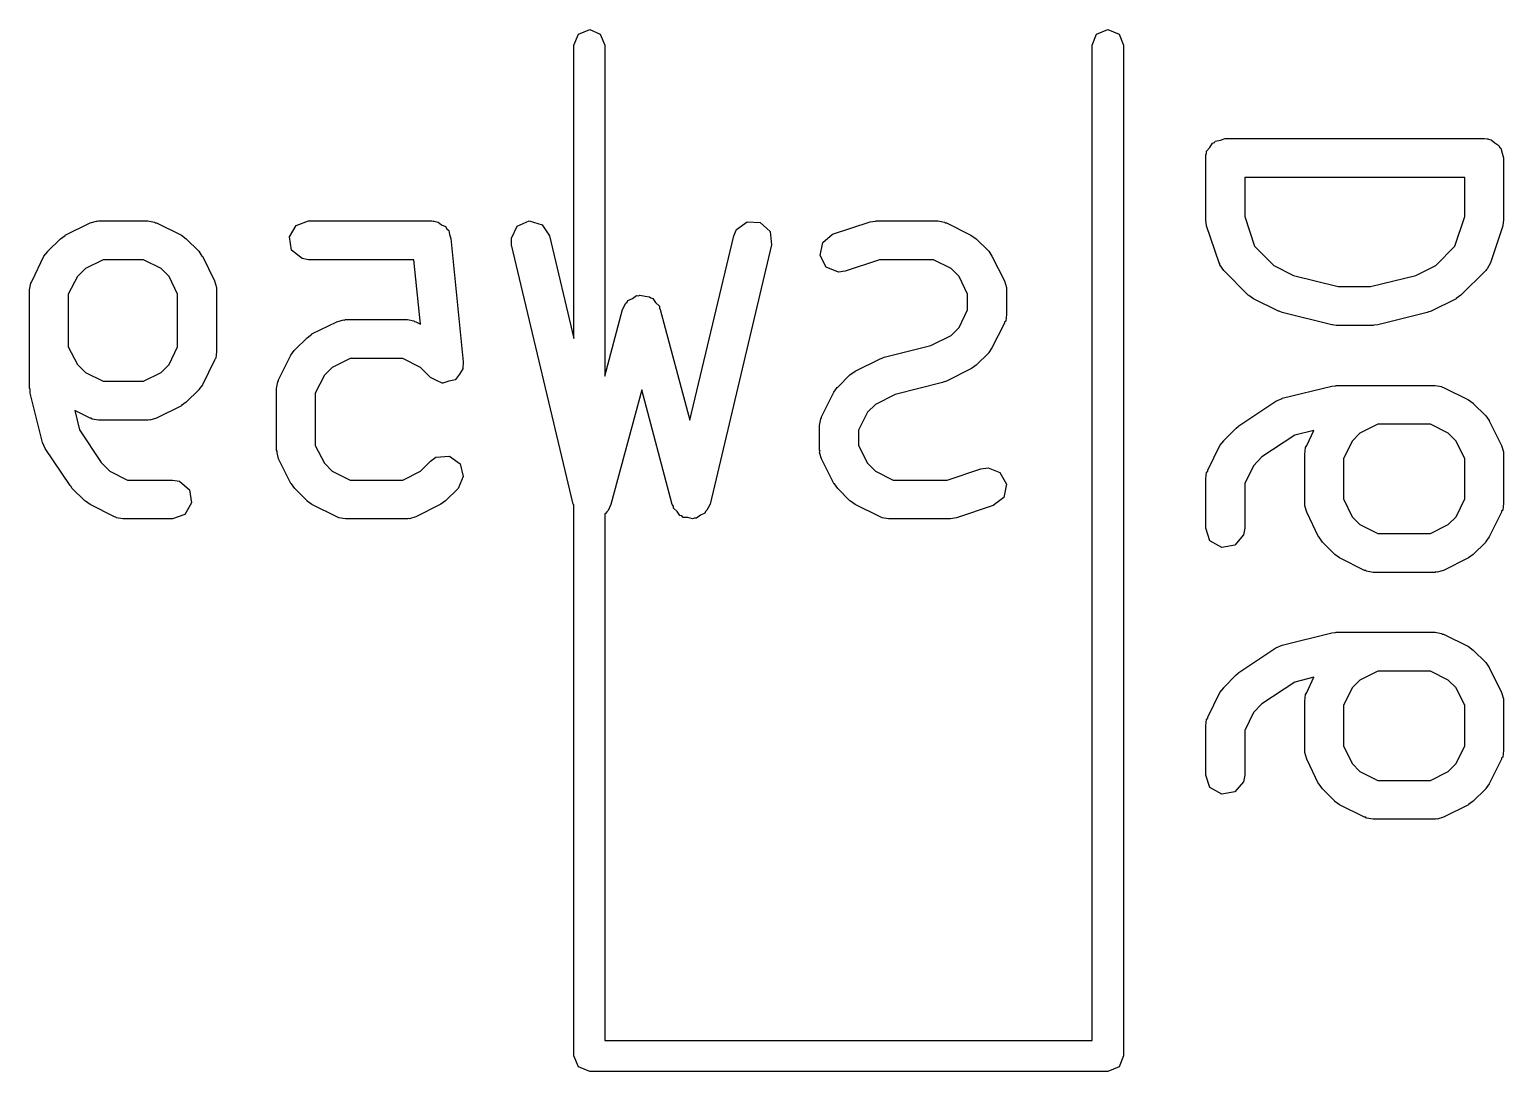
# Model space of a CAD drawing. Extents: x 0.6 to 14.8, y -4.9 to -0.7.
# Drawn here: x 13.9342 to 14.1581, y -3.5996 to -3.4413 of the extents above; entities that cross this region are included whole.
import ezdxf

# ---------------------------------------------------------------- set-up
doc = ezdxf.new("R2010")
doc.units = 0
doc.header["$MEASUREMENT"] = 0
doc.layers.add('BLACK', color=7, linetype='CONTINUOUS')

msp = doc.modelspace()

# ---------------------------------------------------------------- linework, layer by layer
at = {"layer": 'BLACK', "linetype": 'CONTINUOUS'}
for p, q in [((14.0176, -3.44203), (14.0193, -3.44134)), ((14.0193, -3.44134), (14.0209, -3.44203)), ((14.0963, -3.44203), (14.098, -3.44134)), ((14.098, -3.44134), (14.0997, -3.44203)), ((14.0169, -3.4437), (14.0176, -3.44203)), ((14.0209, -3.44203), (14.0216, -3.4437)), ((14.0956, -3.4437), (14.0963, -3.44203)), ((14.0997, -3.44203), (14.1004, -3.4437)), ((14.0169, -3.48829), (14.0169, -3.4437)), ((14.0216, -3.4437), (14.0216, -3.494)), ((14.0956, -3.59488), (14.0956, -3.4437)), ((14.1004, -3.4437), (14.1004, -3.59724)), ((14.1135, -3.45926), (14.1139, -3.45859)), ((14.1139, -3.45859), (14.1142, -3.4585)), ((14.1142, -3.4585), (14.1143, -3.4583)), ((14.1143, -3.4583), (14.1151, -3.45816)), ((14.1151, -3.45816), (14.1158, -3.4579)), ((14.1158, -3.4579), (14.1552, -3.4579)), ((14.1552, -3.4579), (14.1556, -3.45797)), ((14.1556, -3.45797), (14.1557, -3.45795)), ((14.1557, -3.45795), (14.1558, -3.45801)), ((14.1558, -3.45801), (14.1562, -3.45808)), ((14.1562, -3.45808), (14.1568, -3.45857)), ((14.1568, -3.45857), (14.1574, -3.45896)), ((14.1574, -3.45896), (14.1575, -3.45921)), ((14.1575, -3.45921), (14.1577, -3.45938)), ((14.1129, -3.46034), (14.113, -3.46023)), ((14.1129, -3.46047), (14.1129, -3.46034)), ((14.1129, -3.46085), (14.1129, -3.46047)), ((14.1129, -3.47023), (14.1129, -3.46085)), ((14.113, -3.45984), (14.1135, -3.45926)), ((14.113, -3.46023), (14.113, -3.45984)), ((14.1577, -3.45938), (14.1579, -3.46013)), ((14.1579, -3.46013), (14.1581, -3.46085)), ((14.1581, -3.46085), (14.1581, -3.47023)), ((14.1188, -3.46381), (14.1188, -3.46975)), ((14.1522, -3.46381), (14.1188, -3.46381)), ((14.1522, -3.46975), (14.1522, -3.46381)), ((13.9434, -3.47072), (13.9444, -3.47043)), ((13.9444, -3.47043), (13.9445, -3.47047)), ((13.9445, -3.47047), (13.9447, -3.47041)), ((13.9447, -3.47041), (13.9522, -3.47041)), ((13.9522, -3.47041), (13.9532, -3.47059)), ((13.9747, -3.4711), (13.9766, -3.47041)), ((13.9766, -3.47041), (13.9953, -3.47041)), ((13.9953, -3.47041), (13.9955, -3.47044)), ((13.9955, -3.47044), (13.9955, -3.47042)), ((13.9955, -3.47042), (13.9956, -3.47047)), ((14.0083, -3.47122), (14.0101, -3.47041)), ((14.0101, -3.47041), (14.0121, -3.47099)), ((14.0619, -3.47056), (14.0627, -3.47043)), ((14.0627, -3.47043), (14.0628, -3.47041)), ((14.0628, -3.47041), (14.0722, -3.47041)), ((14.0722, -3.47041), (14.0732, -3.47059)), ((14.1129, -3.47029), (14.1129, -3.47023)), ((14.113, -3.47116), (14.1129, -3.47029)), ((14.1188, -3.46975), (14.1203, -3.47426)), ((14.1507, -3.47426), (14.1522, -3.46975)), ((14.1581, -3.47023), (14.158, -3.4711)), ((13.9389, -3.47315), (13.9396, -3.47264)), ((13.9396, -3.4726), (13.9434, -3.47072)), ((13.9396, -3.47264), (13.9396, -3.4726)), ((13.9532, -3.47059), (13.9533, -3.4707)), ((13.9533, -3.4707), (13.9535, -3.47072)), ((13.9535, -3.47072), (13.9573, -3.4726)), ((13.9573, -3.4726), (13.958, -3.47312)), ((13.9737, -3.47285), (13.9747, -3.4711)), ((13.9956, -3.47047), (13.9963, -3.47059)), ((13.9963, -3.47059), (13.9968, -3.47099)), ((13.9968, -3.47099), (13.9974, -3.47125)), ((13.9974, -3.47125), (13.9976, -3.47162)), ((13.9976, -3.47162), (13.9979, -3.47188)), ((13.9979, -3.47188), (13.998, -3.4725)), ((13.998, -3.4725), (13.9982, -3.47307)), ((14.0074, -3.47302), (14.0083, -3.47122)), ((14.0121, -3.47099), (14.0132, -3.47268)), ((14.0132, -3.47268), (14.0169, -3.48829)), ((14.0345, -3.50066), (14.0412, -3.47268)), ((14.0412, -3.47268), (14.0416, -3.47174)), ((14.0416, -3.47174), (14.0432, -3.47053)), ((14.0432, -3.47053), (14.0452, -3.47065)), ((14.0452, -3.47065), (14.0467, -3.47204)), ((14.0467, -3.47204), (14.0469, -3.47405)), ((14.0547, -3.47369), (14.0562, -3.47243)), ((14.0562, -3.47243), (14.0619, -3.47056)), ((14.0732, -3.47059), (14.0733, -3.4707)), ((14.0733, -3.4707), (14.0735, -3.47072)), ((14.0735, -3.47072), (14.0772, -3.4726)), ((14.0772, -3.4726), (14.078, -3.47312)), ((14.1149, -3.47679), (14.113, -3.47116)), ((14.158, -3.47116), (14.1561, -3.47679)), ((14.158, -3.4711), (14.158, -3.47116)), ((13.937, -3.47502), (13.9389, -3.47315)), ((13.958, -3.47312), (13.958, -3.47315)), ((13.958, -3.47315), (13.9599, -3.47502)), ((13.974, -3.47484), (13.9737, -3.47285)), ((13.9756, -3.47614), (13.974, -3.47484)), ((13.9982, -3.47307), (14.0001, -3.49182)), ((14.0074, -3.47405), (14.0074, -3.47302)), ((14.0168, -3.51342), (14.0074, -3.47405)), ((14.0469, -3.47405), (14.0376, -3.51342)), ((14.0543, -3.47567), (14.0547, -3.47369)), ((14.078, -3.47312), (14.078, -3.47315)), ((14.078, -3.47315), (14.0799, -3.47502)), ((14.1203, -3.47426), (14.1232, -3.47718)), ((14.1478, -3.47718), (14.1507, -3.47426)), ((13.9346, -3.47954), (13.9364, -3.47579)), ((13.9364, -3.47579), (13.937, -3.47508)), ((13.937, -3.47508), (13.937, -3.47502)), ((13.9454, -3.47631), (13.9427, -3.47766)), ((13.9515, -3.47631), (13.9454, -3.47631)), ((13.9542, -3.47766), (13.9515, -3.47631)), ((13.9599, -3.47502), (13.9604, -3.47575)), ((13.9604, -3.47575), (13.9605, -3.47579)), ((13.9605, -3.47579), (13.9623, -3.47954)), ((13.9766, -3.47631), (13.9756, -3.47614)), ((13.9926, -3.47631), (13.9766, -3.47631)), ((13.9936, -3.48609), (13.9926, -3.47631)), ((14.0552, -3.47745), (14.0543, -3.47567)), ((14.0633, -3.47631), (14.0581, -3.47804)), ((14.0715, -3.47631), (14.0633, -3.47631)), ((14.0742, -3.47766), (14.0715, -3.47631)), ((14.0799, -3.47502), (14.0804, -3.47575)), ((14.0804, -3.47575), (14.0804, -3.47579)), ((14.0804, -3.47579), (14.0823, -3.47954)), ((14.115, -3.47693), (14.1149, -3.47679)), ((14.115, -3.4771), (14.115, -3.47693)), ((14.1156, -3.47794), (14.115, -3.4771)), ((14.1561, -3.47679), (14.1556, -3.47769)), ((13.9415, -3.47886), (13.9401, -3.48156)), ((13.9427, -3.47766), (13.9415, -3.47886)), ((13.9554, -3.47886), (13.9542, -3.47766)), ((13.9567, -3.48156), (13.9554, -3.47886)), ((14.0571, -3.47819), (14.0552, -3.47745)), ((14.0581, -3.47804), (14.0571, -3.47819)), ((14.0754, -3.47886), (14.0742, -3.47766)), ((14.0767, -3.48156), (14.0754, -3.47886)), ((14.1193, -3.48169), (14.1156, -3.47794)), ((14.1232, -3.47718), (14.1262, -3.47869)), ((14.1262, -3.47869), (14.133, -3.4804)), ((14.1379, -3.4804), (14.1448, -3.47869)), ((14.1448, -3.47869), (14.1478, -3.47718)), ((14.1554, -3.47794), (14.1516, -3.48169)), ((14.1555, -3.47778), (14.1554, -3.47794)), ((14.1556, -3.47769), (14.1555, -3.47778)), ((13.9342, -3.48086), (13.9344, -3.47985)), ((13.9342, -3.49586), (13.9342, -3.48086)), ((13.9344, -3.47985), (13.9345, -3.47972)), ((13.9345, -3.47972), (13.9346, -3.47954)), ((13.9401, -3.48156), (13.9401, -3.48954)), ((13.9567, -3.48954), (13.9567, -3.48156)), ((13.9623, -3.47954), (13.9626, -3.48052)), ((13.9626, -3.48052), (13.9626, -3.48069)), ((13.9626, -3.48069), (13.9626, -3.48086)), ((13.9626, -3.48086), (13.9626, -3.49023)), ((14.0767, -3.48391), (14.0767, -3.48156)), ((14.0823, -3.47954), (14.0826, -3.48052)), ((14.0826, -3.48052), (14.0826, -3.48069)), ((14.0826, -3.48069), (14.0826, -3.48086)), ((14.0826, -3.48086), (14.0826, -3.48461)), ((14.133, -3.4804), (14.1379, -3.4804)), ((14.0216, -3.494), (14.0243, -3.48385)), ((14.0243, -3.48385), (14.0248, -3.48292)), ((14.0248, -3.48292), (14.025, -3.48276)), ((14.025, -3.48276), (14.0251, -3.48252)), ((14.0251, -3.48252), (14.0258, -3.4822)), ((14.0258, -3.4822), (14.0264, -3.48176)), ((14.0264, -3.48176), (14.0267, -3.48178)), ((14.0267, -3.48178), (14.0269, -3.48167)), ((14.0269, -3.48167), (14.0277, -3.48187)), ((14.0277, -3.48187), (14.0284, -3.48193)), ((14.0284, -3.48193), (14.0286, -3.48212)), ((14.0286, -3.48212), (14.0289, -3.48219)), ((14.0289, -3.48219), (14.0293, -3.48282)), ((14.0293, -3.48282), (14.0299, -3.48336)), ((14.0299, -3.48336), (14.0299, -3.48363)), ((14.0299, -3.48363), (14.03, -3.48385)), ((14.03, -3.48385), (14.0345, -3.50066)), ((14.1194, -3.48172), (14.1193, -3.48169)), ((14.1201, -3.48224), (14.1194, -3.48172)), ((14.1239, -3.48412), (14.1201, -3.48224)), ((14.1509, -3.48224), (14.1471, -3.48412)), ((14.1516, -3.48169), (14.1509, -3.4822)), ((14.1509, -3.4822), (14.1509, -3.48224)), ((13.9771, -3.48759), (13.9809, -3.48572)), ((13.9809, -3.48572), (13.9819, -3.48543)), ((13.9819, -3.48543), (13.982, -3.48547)), ((13.982, -3.48547), (13.9822, -3.48541)), ((13.9822, -3.48541), (13.9916, -3.48541)), ((13.9916, -3.48541), (13.9926, -3.48558)), ((13.9926, -3.48558), (13.9927, -3.4857)), ((13.9927, -3.4857), (13.9929, -3.48572)), ((13.9929, -3.48572), (13.9936, -3.48609)), ((14.0754, -3.48661), (14.0767, -3.48391)), ((14.0823, -3.48593), (14.0804, -3.48968)), ((14.0825, -3.48562), (14.0823, -3.48576)), ((14.0823, -3.48576), (14.0823, -3.48593)), ((14.0826, -3.48461), (14.0825, -3.48562)), ((14.124, -3.48413), (14.1239, -3.48412)), ((14.1245, -3.48434), (14.124, -3.48413)), ((14.132, -3.48622), (14.1245, -3.48434)), ((14.1465, -3.48434), (14.139, -3.48622)), ((14.1466, -3.48426), (14.1465, -3.48434)), ((14.1471, -3.48412), (14.1466, -3.48426)), ((13.9745, -3.49002), (13.9764, -3.48815)), ((13.9764, -3.48815), (13.9771, -3.48764)), ((13.9771, -3.48764), (13.9771, -3.48759)), ((14.0711, -3.48932), (14.0742, -3.48781)), ((14.0742, -3.48781), (14.0754, -3.48661)), ((14.1321, -3.4862), (14.132, -3.48622)), ((14.1327, -3.4863), (14.1321, -3.4862)), ((14.1383, -3.4863), (14.1327, -3.4863)), ((14.1384, -3.48626), (14.1383, -3.4863)), ((14.139, -3.48622), (14.1384, -3.48626)), ((13.9401, -3.48954), (13.9415, -3.49223)), ((13.9554, -3.49223), (13.9567, -3.48954)), ((13.9626, -3.49023), (13.9625, -3.49124)), ((13.9739, -3.49079), (13.9744, -3.49008)), ((13.9744, -3.49008), (13.9745, -3.49002)), ((14.064, -3.49112), (14.0711, -3.48932)), ((14.0799, -3.49045), (14.078, -3.49232)), ((14.0804, -3.48968), (14.0799, -3.49039)), ((14.0799, -3.49039), (14.0799, -3.49045)), ((13.9415, -3.49223), (13.9427, -3.49343)), ((13.9542, -3.49343), (13.9554, -3.49223)), ((13.9623, -3.49155), (13.9605, -3.4953)), ((13.9624, -3.49138), (13.9623, -3.49155)), ((13.9625, -3.49124), (13.9624, -3.49138)), ((13.972, -3.49454), (13.9739, -3.49079)), ((13.9802, -3.49266), (13.979, -3.49386)), ((13.9829, -3.49131), (13.9802, -3.49266)), ((13.9909, -3.49131), (13.9829, -3.49131)), ((13.9936, -3.49266), (13.9909, -3.49131)), ((13.9951, -3.4942), (13.9936, -3.49266)), ((14.0001, -3.49182), (14, -3.49284)), ((14.0596, -3.49322), (14.0634, -3.49134)), ((14.0634, -3.49134), (14.0638, -3.4912)), ((14.0638, -3.4912), (14.064, -3.49112)), ((14.0773, -3.49283), (14.0772, -3.49288)), ((14.078, -3.49232), (14.0773, -3.49283)), ((13.9427, -3.49343), (13.9454, -3.49478)), ((13.9454, -3.49478), (13.9515, -3.49478)), ((13.9515, -3.49478), (13.9542, -3.49343)), ((13.9717, -3.49586), (13.9719, -3.49485)), ((13.9719, -3.49485), (13.972, -3.49471)), ((13.972, -3.49471), (13.972, -3.49454)), ((13.979, -3.49386), (13.9776, -3.49656)), ((13.9951, -3.49421), (13.9951, -3.4942)), ((13.9951, -3.49422), (13.9951, -3.49421)), ((13.996, -3.49463), (13.9951, -3.49422)), ((13.9969, -3.49505), (13.996, -3.49463)), ((13.997, -3.49505), (13.9969, -3.49505)), ((13.9969, -3.49505), (13.9969, -3.49505)), ((13.9979, -3.49478), (13.997, -3.49505)), ((13.9989, -3.49453), (13.9979, -3.49478)), ((13.9995, -3.49368), (13.9989, -3.49451)), ((13.9989, -3.49451), (13.9989, -3.49451)), ((13.9989, -3.49451), (13.9989, -3.49453)), ((14, -3.49287), (13.9995, -3.49368)), ((14, -3.49284), (14, -3.49285)), ((14, -3.49285), (14, -3.49287)), ((14.057, -3.49565), (14.0588, -3.49377)), ((14.0588, -3.49377), (14.0596, -3.49326)), ((14.0596, -3.49326), (14.0596, -3.49322)), ((14.0729, -3.49497), (14.0657, -3.49677)), ((14.073, -3.4949), (14.0729, -3.49497)), ((14.0735, -3.49475), (14.073, -3.4949)), ((14.0772, -3.49288), (14.0735, -3.49475)), ((13.9343, -3.49599), (13.9342, -3.49586)), ((13.9343, -3.49657), (13.9343, -3.49599)), ((13.9362, -3.50407), (13.9343, -3.49657)), ((13.9599, -3.49607), (13.958, -3.49795)), ((13.9605, -3.4953), (13.9599, -3.49601)), ((13.9599, -3.49601), (13.9599, -3.49607)), ((13.9717, -3.50523), (13.9717, -3.49586)), ((13.9776, -3.49656), (13.9776, -3.50454)), ((14.0272, -3.49607), (14.0225, -3.51349)), ((14.0318, -3.51349), (14.0272, -3.49607)), ((14.0545, -3.50016), (14.0564, -3.49641)), ((14.0564, -3.49641), (14.0569, -3.4957)), ((14.0569, -3.4957), (14.057, -3.49565)), ((14.0657, -3.49677), (14.0627, -3.49829)), ((14.1245, -3.49736), (14.132, -3.49549)), ((14.132, -3.49549), (14.1326, -3.49544)), ((14.1326, -3.49544), (14.1327, -3.4954)), ((14.1327, -3.4954), (14.1477, -3.4954)), ((14.1477, -3.4954), (14.1487, -3.49558)), ((14.1487, -3.49558), (14.1488, -3.49569)), ((14.1488, -3.49569), (14.149, -3.49571)), ((14.149, -3.49571), (14.1528, -3.49758)), ((13.9434, -3.50037), (13.9411, -3.49923)), ((13.9411, -3.49923), (13.9418, -3.50215)), ((13.9573, -3.4985), (13.9535, -3.50037)), ((13.958, -3.49795), (13.9573, -3.49845)), ((13.9573, -3.49845), (13.9573, -3.4985)), ((14.0615, -3.49948), (14.0601, -3.50218)), ((14.0627, -3.49829), (14.0615, -3.49948)), ((14.1179, -3.50152), (14.1235, -3.49777)), ((14.1235, -3.49777), (14.1245, -3.49737)), ((14.1245, -3.49737), (14.1245, -3.49736)), ((14.1528, -3.49758), (14.1535, -3.49811)), ((14.1535, -3.49811), (14.1535, -3.49814)), ((14.1535, -3.49814), (14.1554, -3.50001)), ((13.9435, -3.50039), (13.9434, -3.50037)), ((13.9437, -3.50051), (13.9435, -3.50039)), ((13.9447, -3.50069), (13.9437, -3.50051)), ((13.9522, -3.50069), (13.9447, -3.50069)), ((13.9524, -3.50063), (13.9522, -3.50069)), ((13.9525, -3.50067), (13.9524, -3.50063)), ((13.9535, -3.50037), (13.9525, -3.50067)), ((14.0542, -3.50148), (14.0544, -3.50047)), ((14.0542, -3.50523), (14.0542, -3.50148)), ((14.0544, -3.50047), (14.0545, -3.50034)), ((14.0545, -3.50034), (14.0545, -3.50016)), ((14.1175, -3.50189), (14.1178, -3.50163)), ((14.1178, -3.50163), (14.1179, -3.50152)), ((14.139, -3.5013), (14.1363, -3.50265)), ((14.147, -3.5013), (14.139, -3.5013)), ((14.1497, -3.50265), (14.147, -3.5013)), ((14.1554, -3.50001), (14.1559, -3.50073)), ((14.1559, -3.50073), (14.1559, -3.50078)), ((14.1559, -3.50078), (14.1578, -3.50453)), ((13.9418, -3.50215), (13.9451, -3.5071)), ((14.0601, -3.50218), (14.0601, -3.50454)), ((14.115, -3.50453), (14.1156, -3.50382)), ((14.1156, -3.50376), (14.1175, -3.50189)), ((14.1156, -3.50382), (14.1156, -3.50376)), ((14.1264, -3.50297), (14.1214, -3.50627)), ((14.1293, -3.50224), (14.1264, -3.50297)), ((14.1282, -3.50453), (14.1293, -3.50224)), ((14.1351, -3.50385), (14.1338, -3.50655)), ((14.1363, -3.50265), (14.1351, -3.50385)), ((14.1509, -3.50385), (14.1497, -3.50265)), ((14.1522, -3.50655), (14.1509, -3.50385)), ((13.9362, -3.50409), (13.9362, -3.50407)), ((13.9366, -3.505), (13.9362, -3.50409)), ((13.9404, -3.51062), (13.9366, -3.505)), ((13.9718, -3.5054), (13.9717, -3.50523)), ((13.9718, -3.50557), (13.9718, -3.5054)), ((13.972, -3.50655), (13.9718, -3.50557)), ((13.9776, -3.50454), (13.979, -3.50723)), ((13.9959, -3.50631), (13.998, -3.50613)), ((13.998, -3.50613), (13.9996, -3.50729)), ((14.0543, -3.5054), (14.0542, -3.50523)), ((14.0542, -3.50557), (14.0543, -3.5054)), ((14.0545, -3.50655), (14.0542, -3.50557)), ((14.0601, -3.50454), (14.0615, -3.50723)), ((14.1132, -3.50828), (14.115, -3.50453)), ((14.1214, -3.50627), (14.1201, -3.5076)), ((14.1279, -3.50585), (14.128, -3.50484)), ((14.1279, -3.51335), (14.1279, -3.50585)), ((14.128, -3.50484), (14.1281, -3.5047)), ((14.1281, -3.5047), (14.1282, -3.50453)), ((14.1578, -3.50453), (14.1581, -3.50551)), ((14.1581, -3.50551), (14.1581, -3.50568)), ((14.1581, -3.50568), (14.1581, -3.50585)), ((14.1581, -3.50585), (14.1581, -3.51335)), ((13.9451, -3.5071), (13.9464, -3.50843)), ((13.9464, -3.50843), (13.9491, -3.50978)), ((13.9739, -3.5103), (13.972, -3.50655)), ((13.979, -3.50723), (13.9802, -3.50843)), ((13.9802, -3.50843), (13.9829, -3.50978)), ((13.9909, -3.50978), (13.9936, -3.50843)), ((13.9936, -3.50843), (13.9951, -3.50689)), ((13.9951, -3.50689), (13.9959, -3.50631)), ((13.9996, -3.50729), (14.0001, -3.50924)), ((14.0564, -3.5103), (14.0545, -3.50655)), ((14.0615, -3.50723), (14.0627, -3.50843)), ((14.0627, -3.50843), (14.0654, -3.50978)), ((14.0736, -3.50978), (14.0787, -3.50806)), ((14.0787, -3.50806), (14.0798, -3.50791)), ((14.0798, -3.50791), (14.0816, -3.50865)), ((14.113, -3.50859), (14.1132, -3.50845)), ((14.1132, -3.50845), (14.1132, -3.50828)), ((14.1201, -3.5076), (14.1188, -3.5103)), ((14.1338, -3.50655), (14.1338, -3.51265)), ((14.1522, -3.51265), (14.1522, -3.50655)), ((13.9405, -3.5107), (13.9404, -3.51062)), ((13.9407, -3.51107), (13.9405, -3.5107)), ((13.9491, -3.50978), (13.9559, -3.50978)), ((13.9559, -3.50978), (13.957, -3.50996)), ((13.957, -3.50996), (13.9585, -3.51126)), ((13.974, -3.51035), (13.9739, -3.5103)), ((13.9745, -3.51107), (13.974, -3.51035)), ((13.9829, -3.50978), (13.9909, -3.50978)), ((14.0001, -3.50924), (13.9993, -3.51107)), ((14.0565, -3.51035), (14.0564, -3.5103)), ((14.057, -3.51107), (14.0565, -3.51035)), ((14.0654, -3.50978), (14.0736, -3.50978)), ((14.0816, -3.50865), (14.0826, -3.51042)), ((14.0826, -3.51042), (14.0822, -3.5124)), ((14.1129, -3.5096), (14.113, -3.50859)), ((14.1129, -3.5171), (14.1129, -3.5096)), ((14.1188, -3.5103), (14.1188, -3.5171)), ((13.9426, -3.51294), (13.9407, -3.51107)), ((13.9427, -3.51297), (13.9426, -3.51294)), ((13.9434, -3.5135), (13.9427, -3.51297)), ((13.9585, -3.51126), (13.9588, -3.51324)), ((13.9764, -3.51294), (13.9745, -3.51107)), ((13.9764, -3.51297), (13.9764, -3.51294)), ((13.9771, -3.5135), (13.9764, -3.51297)), ((13.9974, -3.51294), (13.9967, -3.51345)), ((13.9993, -3.51107), (13.9974, -3.51294)), ((14.0588, -3.51294), (14.057, -3.51107)), ((14.0589, -3.51297), (14.0588, -3.51294)), ((14.0596, -3.5135), (14.0589, -3.51297)), ((14.0822, -3.5124), (14.0806, -3.51366)), ((14.1338, -3.51265), (14.1351, -3.51535)), ((14.1509, -3.51535), (14.1522, -3.51265)), ((13.9471, -3.51537), (13.9434, -3.5135)), ((13.9578, -3.51499), (13.9559, -3.51568)), ((13.9588, -3.51324), (13.9578, -3.51499)), ((13.9809, -3.51537), (13.9771, -3.5135)), ((13.9966, -3.5135), (13.9929, -3.51537)), ((13.9967, -3.51345), (13.9966, -3.5135)), ((14.0169, -3.51355), (14.0168, -3.51342)), ((14.0169, -3.59724), (14.0169, -3.51355)), ((14.0217, -3.51488), (14.0216, -3.51492)), ((14.0216, -3.51492), (14.0216, -3.59488)), ((14.0219, -3.5146), (14.0217, -3.51488)), ((14.0221, -3.51442), (14.0219, -3.5146)), ((14.0225, -3.51349), (14.0221, -3.51442)), ((14.032, -3.51375), (14.0318, -3.51349)), ((14.032, -3.51405), (14.032, -3.51375)), ((14.0326, -3.51455), (14.032, -3.51405)), ((14.033, -3.51515), (14.0326, -3.51455)), ((14.0333, -3.51523), (14.033, -3.51515)), ((14.0361, -3.51513), (14.0355, -3.51556)), ((14.0368, -3.51482), (14.0361, -3.51513)), ((14.0369, -3.51454), (14.0368, -3.51482)), ((14.0371, -3.51436), (14.0369, -3.51454)), ((14.0376, -3.51342), (14.0371, -3.51436)), ((14.0634, -3.51537), (14.0596, -3.5135)), ((14.0806, -3.51366), (14.075, -3.51553)), ((14.1279, -3.51351), (14.1279, -3.51335)), ((14.1279, -3.51369), (14.1279, -3.51351)), ((14.1282, -3.51467), (14.1279, -3.51369)), ((14.13, -3.51842), (14.1282, -3.51467)), ((14.1578, -3.51467), (14.1559, -3.51842)), ((14.158, -3.51436), (14.1578, -3.51449)), ((14.1578, -3.51449), (14.1578, -3.51467)), ((14.1581, -3.51335), (14.158, -3.51436)), ((13.9473, -3.51539), (13.9471, -3.51537)), ((13.9474, -3.51551), (13.9473, -3.51539)), ((13.9484, -3.51568), (13.9474, -3.51551)), ((13.9559, -3.51568), (13.9484, -3.51568)), ((13.981, -3.51539), (13.9809, -3.51537)), ((13.9812, -3.51551), (13.981, -3.51539)), ((13.9822, -3.51568), (13.9812, -3.51551)), ((13.9916, -3.51568), (13.9822, -3.51568)), ((13.9917, -3.51562), (13.9916, -3.51568)), ((13.9919, -3.51566), (13.9917, -3.51562)), ((13.9929, -3.51537), (13.9919, -3.51566)), ((14.0335, -3.51544), (14.0333, -3.51523)), ((14.0342, -3.51548), (14.0335, -3.51544)), ((14.0349, -3.51567), (14.0342, -3.51548)), ((14.0352, -3.51554), (14.0349, -3.51567)), ((14.0355, -3.51556), (14.0352, -3.51554)), ((14.0635, -3.51539), (14.0634, -3.51537)), ((14.0637, -3.51551), (14.0635, -3.51539)), ((14.0647, -3.51568), (14.0637, -3.51551)), ((14.0741, -3.51568), (14.0647, -3.51568)), ((14.075, -3.51553), (14.0741, -3.51566)), ((14.0741, -3.51566), (14.0741, -3.51568)), ((14.1135, -3.519), (14.1129, -3.5171)), ((14.1188, -3.5171), (14.1186, -3.51811)), ((14.1351, -3.51535), (14.1363, -3.51655)), ((14.1363, -3.51655), (14.139, -3.51789)), ((14.147, -3.51789), (14.1497, -3.51655)), ((14.1497, -3.51655), (14.1509, -3.51535)), ((14.1153, -3.52001), (14.1135, -3.519)), ((14.1173, -3.51965), (14.1153, -3.52001)), ((14.1186, -3.51811), (14.1173, -3.51965)), ((14.1301, -3.51846), (14.13, -3.51842)), ((14.1306, -3.51919), (14.1301, -3.51846)), ((14.1325, -3.52106), (14.1306, -3.51919)), ((14.139, -3.51789), (14.147, -3.51789)), ((14.1554, -3.51919), (14.1535, -3.52106)), ((14.1559, -3.51842), (14.1554, -3.51913)), ((14.1554, -3.51913), (14.1554, -3.51919)), ((14.1325, -3.52109), (14.1325, -3.52106)), ((14.1332, -3.52161), (14.1325, -3.52109)), ((14.137, -3.52349), (14.1332, -3.52161)), ((14.1528, -3.52161), (14.149, -3.52349)), ((14.1535, -3.52106), (14.1528, -3.52157)), ((14.1528, -3.52157), (14.1528, -3.52161)), ((14.1372, -3.52351), (14.137, -3.52349)), ((14.1373, -3.52362), (14.1372, -3.52351)), ((14.1383, -3.5238), (14.1373, -3.52362)), ((14.1477, -3.5238), (14.1383, -3.5238)), ((14.1478, -3.52374), (14.1477, -3.5238)), ((14.148, -3.52378), (14.1478, -3.52374)), ((14.149, -3.52349), (14.148, -3.52378)), ((14.1245, -3.53486), (14.132, -3.53298)), ((14.132, -3.53298), (14.1326, -3.53294)), ((14.1326, -3.53294), (14.1327, -3.53289)), ((14.1327, -3.53289), (14.1477, -3.53289)), ((14.1477, -3.53289), (14.1487, -3.53307)), ((14.1487, -3.53307), (14.1488, -3.53318)), ((14.1179, -3.53901), (14.1235, -3.53526)), ((14.1235, -3.53526), (14.1245, -3.53487)), ((14.1245, -3.53487), (14.1245, -3.53486)), ((14.1488, -3.53318), (14.149, -3.5332)), ((14.149, -3.5332), (14.1528, -3.53508)), ((14.1528, -3.53508), (14.1535, -3.53561)), ((14.1535, -3.53561), (14.1535, -3.53563)), ((14.1535, -3.53563), (14.1554, -3.53751)), ((14.1554, -3.53751), (14.1559, -3.53823)), ((14.1156, -3.54126), (14.1175, -3.53938)), ((14.1175, -3.53938), (14.1178, -3.53912)), ((14.1178, -3.53912), (14.1179, -3.53901)), ((14.1293, -3.53973), (14.1264, -3.54046)), ((14.1282, -3.54202), (14.1293, -3.53973)), ((14.139, -3.5388), (14.1363, -3.54015)), ((14.147, -3.5388), (14.139, -3.5388)), ((14.1497, -3.54015), (14.147, -3.5388)), ((14.1559, -3.53823), (14.1559, -3.53827)), ((14.1559, -3.53827), (14.1578, -3.54202)), ((14.1132, -3.54577), (14.115, -3.54202)), ((14.115, -3.54202), (14.1156, -3.54131)), ((14.1156, -3.54131), (14.1156, -3.54126)), ((14.1264, -3.54046), (14.1214, -3.54376)), ((14.1281, -3.5422), (14.1282, -3.54202)), ((14.1351, -3.54134), (14.1338, -3.54404)), ((14.1363, -3.54015), (14.1351, -3.54134)), ((14.1509, -3.54134), (14.1497, -3.54015)), ((14.1522, -3.54404), (14.1509, -3.54134)), ((14.1578, -3.54202), (14.1581, -3.54301)), ((14.1214, -3.54376), (14.1201, -3.54509)), ((14.1279, -3.54334), (14.128, -3.54233)), ((14.1279, -3.55084), (14.1279, -3.54334)), ((14.128, -3.54233), (14.1281, -3.5422)), ((14.1338, -3.54404), (14.1338, -3.55015)), ((14.1522, -3.55015), (14.1522, -3.54404)), ((14.1581, -3.54301), (14.1581, -3.54318)), ((14.1581, -3.54318), (14.1581, -3.54334)), ((14.1581, -3.54334), (14.1581, -3.55084)), ((14.1129, -3.54709), (14.113, -3.54608)), ((14.113, -3.54608), (14.1132, -3.54595)), ((14.1132, -3.54595), (14.1132, -3.54577)), ((14.1201, -3.54509), (14.1188, -3.54779)), ((14.1129, -3.55459), (14.1129, -3.54709)), ((14.1188, -3.54779), (14.1188, -3.55459)), ((14.1279, -3.55101), (14.1279, -3.55084)), ((14.1279, -3.55118), (14.1279, -3.55101)), ((14.1338, -3.55015), (14.1351, -3.55284)), ((14.1509, -3.55284), (14.1522, -3.55015)), ((14.1581, -3.55084), (14.158, -3.55185)), ((14.1282, -3.55216), (14.1279, -3.55118)), ((14.13, -3.55591), (14.1282, -3.55216)), ((14.1351, -3.55284), (14.1363, -3.55404)), ((14.1497, -3.55404), (14.1509, -3.55284)), ((14.1578, -3.55216), (14.1559, -3.55591)), ((14.158, -3.55185), (14.1578, -3.55199)), ((14.1578, -3.55199), (14.1578, -3.55216)), ((14.1135, -3.55649), (14.1129, -3.55459)), ((14.1188, -3.55459), (14.1186, -3.5556)), ((14.1363, -3.55404), (14.139, -3.55539)), ((14.139, -3.55539), (14.147, -3.55539)), ((14.147, -3.55539), (14.1497, -3.55404)), ((14.1153, -3.5575), (14.1135, -3.55649)), ((14.1173, -3.55715), (14.1153, -3.5575)), ((14.1186, -3.5556), (14.1173, -3.55715)), ((14.1301, -3.55596), (14.13, -3.55591)), ((14.1306, -3.55668), (14.1301, -3.55596)), ((14.1325, -3.55856), (14.1306, -3.55668)), ((14.1554, -3.55668), (14.1535, -3.55856)), ((14.1559, -3.55591), (14.1554, -3.55662)), ((14.1554, -3.55662), (14.1554, -3.55668)), ((14.1325, -3.55858), (14.1325, -3.55856)), ((14.1332, -3.55911), (14.1325, -3.55858)), ((14.137, -3.56098), (14.1332, -3.55911)), ((14.1528, -3.55911), (14.149, -3.56098)), ((14.1535, -3.55856), (14.1528, -3.55906)), ((14.1528, -3.55906), (14.1528, -3.55911)), ((14.1372, -3.561), (14.137, -3.56098)), ((14.1373, -3.56112), (14.1372, -3.561)), ((14.1383, -3.5613), (14.1373, -3.56112)), ((14.1477, -3.5613), (14.1383, -3.5613)), ((14.1478, -3.56123), (14.1477, -3.5613)), ((14.148, -3.56128), (14.1478, -3.56123)), ((14.149, -3.56098), (14.148, -3.56128)), ((14.0216, -3.59488), (14.0956, -3.59488)), ((14.0176, -3.59891), (14.0169, -3.59724)), ((14.1004, -3.59724), (14.0997, -3.59891)), ((14.0193, -3.59961), (14.0176, -3.59891)), ((14.098, -3.59961), (14.0193, -3.59961)), ((14.0997, -3.59891), (14.098, -3.59961))]:
    msp.add_line(p, q, dxfattribs=at)

doc.saveas('drawing.dxf')
